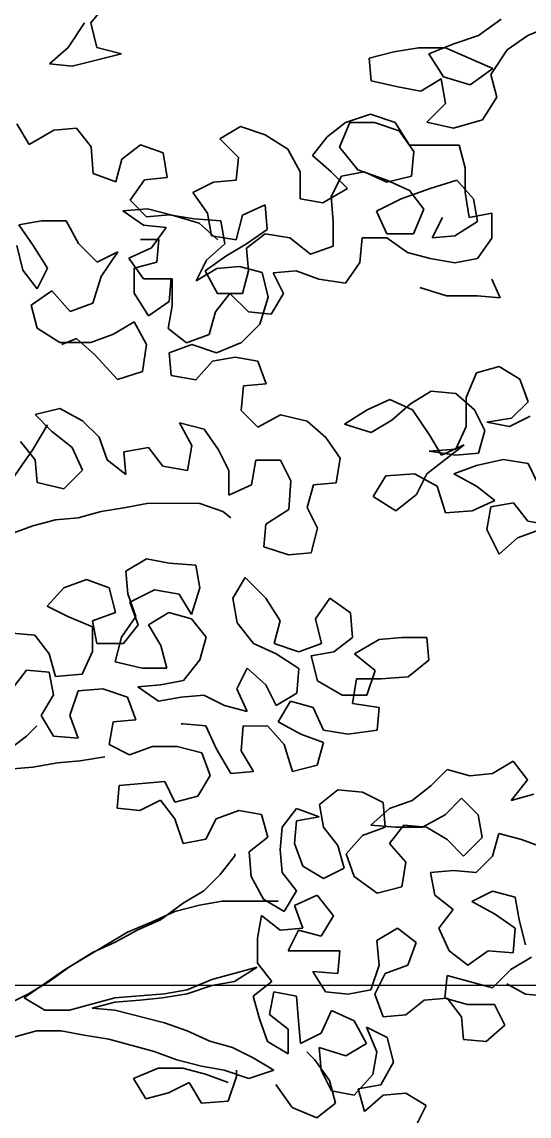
# Model space of a CAD drawing. Header units: millimetres. Extents: x 3675 to 7804, y -1257 to 3701.
# Drawn here: x 7089 to 7134.6, y -443.2 to -344.9 of the extents above; entities that cross this region are included whole.
import ezdxf

# ---------------------------------------------------------------- set-up
doc = ezdxf.new("R2010")
doc.units = ezdxf.units.MM
doc.layers.add('L-shrub', color=74, linetype='Continuous', lineweight=35)
doc.layers.add('VS - Vista', color=1, linetype='Continuous')

# ---------------------------------------------------------------- blocks, each defined once
blk = doc.blocks.new('a4')
for p, q in [((0.50427, 2.15993), (0.51355, 2.17125)), ((0.50118, 2.15993), (0.49293, 2.14758)), ((0.50735, 2.14757), (0.50427, 2.15993)), ((0.70918, 2.1618), (0.69785, 2.15358)), ((0.72256, 2.15355), (0.73492, 2.15869)), ((0.68549, 2.14947), (0.67312, 2.14433)), ((0.69785, 2.15358), (0.68549, 2.14947)), ((0.71225, 2.14635), (0.72256, 2.15355)), ((0.49293, 2.14758), (0.48366, 2.13936)), ((0.49498, 2.13832), (0.5197, 2.14447)), ((0.5197, 2.14447), (0.50735, 2.14757)), ((0.65562, 2.14538), (0.64326, 2.1423)), ((0.66798, 2.14742), (0.65562, 2.14538)), ((0.68136, 2.14741), (0.66798, 2.14742)), ((0.67312, 2.14433), (0.68032, 2.133)), ((0.70504, 2.13709), (0.68136, 2.14741)), ((0.70401, 2.13401), (0.71225, 2.14635)), ((0.48366, 2.13936), (0.49498, 2.13832)), ((0.64326, 2.1423), (0.64428, 2.13097)), ((0.66899, 2.1258), (0.67929, 2.13197)), ((0.67929, 2.13197), (0.68134, 2.11961)), ((0.68032, 2.133), (0.6937, 2.12887)), ((0.6937, 2.12887), (0.70504, 2.13709)), ((0.70708, 2.12268), (0.70401, 2.13401)), ((0.64428, 2.13097), (0.65766, 2.12787)), ((0.65766, 2.12787), (0.66899, 2.1258)), ((0.69987, 2.11136), (0.70708, 2.12268)), ((0.68134, 2.11961), (0.67206, 2.11035)), ((0.63153, 2.11013), (0.62226, 2.10293)), ((0.63359, 2.11013), (0.62843, 2.09778)), ((0.64389, 2.11424), (0.63153, 2.11013)), ((0.64595, 2.11012), (0.63359, 2.11013)), ((0.65624, 2.11011), (0.64389, 2.11424)), ((0.6583, 2.10599), (0.64595, 2.11012)), ((0.66344, 2.09878), (0.65624, 2.11011)), ((0.67206, 2.11035), (0.68545, 2.10725)), ((0.68545, 2.10725), (0.69987, 2.11136)), ((0.47351, 2.09908), (0.46735, 2.10939)), ((0.48588, 2.10628), (0.47351, 2.09908)), ((0.4972, 2.1073), (0.48588, 2.10628)), ((0.5044, 2.09803), (0.4972, 2.1073)), ((0.57902, 2.10812), (0.56871, 2.10195)), ((0.59137, 2.10399), (0.57902, 2.10812)), ((0.6655, 2.09568), (0.6583, 2.10599)), ((0.56871, 2.10195), (0.57797, 2.09268)), ((0.60269, 2.09677), (0.59137, 2.10399)), ((0.62226, 2.10293), (0.61504, 2.09367)), ((0.50542, 2.08464), (0.5044, 2.09803)), ((0.52912, 2.09903), (0.51984, 2.09183)), ((0.54044, 2.0949), (0.52912, 2.09903)), ((0.54249, 2.08255), (0.54044, 2.0949)), ((0.60886, 2.08544), (0.60269, 2.09677)), ((0.61504, 2.09367), (0.6243, 2.08543)), ((0.62843, 2.09778), (0.63769, 2.08644)), ((0.68815, 2.09875), (0.66344, 2.09878)), ((0.66446, 2.08333), (0.6655, 2.09568)), ((0.69123, 2.08742), (0.68815, 2.09875)), ((0.51984, 2.09183), (0.51674, 2.08051)), ((0.57797, 2.09268), (0.57693, 2.08135)), ((0.51674, 2.08051), (0.50542, 2.08464)), ((0.60884, 2.07205), (0.60886, 2.08544)), ((0.62429, 2.07307), (0.62945, 2.08336)), ((0.6243, 2.08543), (0.63253, 2.07718)), ((0.62945, 2.08336), (0.64078, 2.08541)), ((0.63769, 2.08644), (0.6521, 2.08128)), ((0.64078, 2.08541), (0.6521, 2.08025)), ((0.6521, 2.08025), (0.66446, 2.08333)), ((0.69122, 2.07507), (0.69123, 2.08742)), ((0.52394, 2.07124), (0.53116, 2.08153)), ((0.53116, 2.08153), (0.54249, 2.08255)), ((0.5656, 2.08033), (0.5553, 2.07519)), ((0.57693, 2.08135), (0.5656, 2.08033)), ((0.6521, 2.08128), (0.66342, 2.07612)), ((0.67372, 2.07714), (0.68711, 2.08125)), ((0.68711, 2.08125), (0.69534, 2.07197)), ((0.5553, 2.07519), (0.5625, 2.06489)), ((0.62017, 2.06998), (0.60884, 2.07205)), ((0.63253, 2.07718), (0.62017, 2.06998)), ((0.62531, 2.06071), (0.62429, 2.07307)), ((0.64694, 2.06584), (0.6593, 2.07201)), ((0.6593, 2.07201), (0.67372, 2.07714)), ((0.66342, 2.07612), (0.67062, 2.06685)), ((0.69327, 2.06271), (0.69122, 2.07507)), ((0.69534, 2.07197), (0.69739, 2.06065)), ((0.53264, 2.06697), (0.52028, 2.06596)), ((0.53217, 2.06299), (0.52394, 2.07124)), ((0.545, 2.06387), (0.53264, 2.06697)), ((0.58, 2.06384), (0.59134, 2.06898)), ((0.59134, 2.06898), (0.59235, 2.05662)), ((0.67062, 2.06685), (0.66546, 2.0545)), ((0.46833, 2.05893), (0.47966, 2.06098)), ((0.47966, 2.06098), (0.49201, 2.06097)), ((0.49201, 2.06097), (0.49818, 2.04964)), ((0.52028, 2.06596), (0.53058, 2.05874)), ((0.5435, 2.06401), (0.53217, 2.06299)), ((0.55586, 2.06194), (0.5435, 2.06401)), ((0.55838, 2.05974), (0.545, 2.06387)), ((0.56924, 2.0609), (0.55586, 2.06194)), ((0.5625, 2.06489), (0.56455, 2.05356)), ((0.57129, 2.04957), (0.56924, 2.0609)), ((0.5769, 2.05149), (0.58, 2.06384)), ((0.65207, 2.05451), (0.64694, 2.06584)), ((0.67472, 2.05243), (0.67988, 2.06272)), ((0.7046, 2.06476), (0.69327, 2.06271)), ((0.70459, 2.0524), (0.7046, 2.06476)), ((0.47553, 2.04863), (0.46833, 2.05893)), ((0.53058, 2.05874), (0.5419, 2.0577)), ((0.5419, 2.0577), (0.53468, 2.04741)), ((0.56764, 2.0515), (0.55838, 2.05974)), ((0.59235, 2.05662), (0.58205, 2.04943)), ((0.6253, 2.04836), (0.62531, 2.06071)), ((0.69739, 2.06065), (0.68605, 2.05345)), ((0.53834, 2.05166), (0.52907, 2.05167)), ((0.5373, 2.04033), (0.53834, 2.05166)), ((0.56455, 2.05356), (0.5769, 2.05149)), ((0.58205, 2.04737), (0.59132, 2.05456)), ((0.59132, 2.05456), (0.60368, 2.05249)), ((0.60368, 2.05249), (0.61397, 2.04425)), ((0.63867, 2.04011), (0.63972, 2.05246)), ((0.63972, 2.05246), (0.65207, 2.05245)), ((0.66546, 2.0545), (0.65207, 2.05451)), ((0.65207, 2.05245), (0.66236, 2.04523)), ((0.68605, 2.05345), (0.67472, 2.05243)), ((0.69737, 2.04211), (0.70459, 2.0524)), ((0.46729, 2.04864), (0.47037, 2.03628)), ((0.48273, 2.03729), (0.47553, 2.04863)), ((0.49818, 2.04964), (0.50744, 2.04036)), ((0.50744, 2.04036), (0.51774, 2.0455)), ((0.51774, 2.0455), (0.50949, 2.03315)), ((0.53468, 2.04741), (0.52335, 2.04227)), ((0.56201, 2.04134), (0.57129, 2.04957)), ((0.58205, 2.04943), (0.57175, 2.04326)), ((0.58307, 2.03604), (0.58205, 2.04737)), ((0.61397, 2.04425), (0.6253, 2.04836)), ((0.66236, 2.04523), (0.67369, 2.04213)), ((0.52335, 2.04227), (0.53055, 2.03197)), ((0.52597, 2.03726), (0.5373, 2.04033)), ((0.55686, 2.03105), (0.56201, 2.04134)), ((0.57175, 2.04326), (0.56144, 2.03606)), ((0.63146, 2.02982), (0.63867, 2.04011)), ((0.67369, 2.04213), (0.68604, 2.04006)), ((0.68604, 2.04006), (0.69737, 2.04211)), ((0.47037, 2.03628), (0.47757, 2.027)), ((0.47757, 2.027), (0.48273, 2.03729)), ((0.52596, 2.0249), (0.52597, 2.03726)), ((0.56716, 2.03722), (0.55686, 2.03105)), ((0.56144, 2.03606), (0.56761, 2.02473)), ((0.57849, 2.03824), (0.56716, 2.03722)), ((0.58981, 2.03514), (0.57849, 2.03824)), ((0.57997, 2.02471), (0.58307, 2.03604)), ((0.59289, 2.02278), (0.58981, 2.03514)), ((0.59542, 2.035), (0.60675, 2.03602)), ((0.60056, 2.0247), (0.59542, 2.035)), ((0.60675, 2.03602), (0.61807, 2.03189)), ((0.50949, 2.03315), (0.50536, 2.01977)), ((0.53055, 2.03197), (0.54497, 2.03195)), ((0.5445, 2.03209), (0.54346, 2.02076)), ((0.54497, 2.03195), (0.54495, 2.01857)), ((0.61807, 2.03189), (0.63146, 2.02982)), ((0.70868, 2.02254), (0.70457, 2.03181)), ((0.48477, 2.02597), (0.47447, 2.01877)), ((0.49403, 2.01566), (0.48477, 2.02597)), ((0.53316, 2.01357), (0.52596, 2.0249)), ((0.56657, 2.01546), (0.57379, 2.02472)), ((0.56761, 2.02473), (0.57997, 2.02471)), ((0.57379, 2.02472), (0.58305, 2.01544)), ((0.58876, 2.0094), (0.59289, 2.02278)), ((0.59437, 2.0144), (0.60056, 2.0247)), ((0.66852, 2.02772), (0.68191, 2.02359)), ((0.68191, 2.02359), (0.69735, 2.02358)), ((0.69735, 2.02358), (0.70868, 2.02254)), ((0.47447, 2.01877), (0.47755, 2.00744)), ((0.50536, 2.01977), (0.49403, 2.01566)), ((0.54346, 2.02076), (0.53316, 2.01357)), ((0.54495, 2.01857), (0.54288, 2.00724)), ((0.56347, 2.00414), (0.56657, 2.01546)), ((0.58305, 2.01544), (0.59437, 2.0144)), ((0.47755, 2.00744), (0.48887, 2.00022)), ((0.51564, 2.00431), (0.52595, 2.01048)), ((0.52595, 2.01048), (0.53212, 1.99915)), ((0.54288, 2.00724), (0.55214, 2.00003)), ((0.57948, 2.00014), (0.58876, 2.0094)), ((0.49711, 2.00227), (0.4899, 1.99919)), ((0.50637, 1.99403), (0.49711, 2.00227)), ((0.50431, 2.00021), (0.51564, 2.00431)), ((0.55214, 2.00003), (0.56347, 2.00414)), ((0.48887, 2.00022), (0.50431, 2.00021)), ((0.53212, 1.99915), (0.53004, 1.98577)), ((0.54344, 1.99502), (0.55477, 1.99913)), ((0.55477, 1.99913), (0.56712, 1.995)), ((0.56712, 1.995), (0.57948, 2.00014)), ((0.51768, 1.98166), (0.50637, 1.99403)), ((0.54446, 1.98369), (0.54344, 1.99502)), ((0.56506, 1.99088), (0.55681, 1.98162)), ((0.57639, 1.99293), (0.56506, 1.99088)), ((0.58771, 1.99086), (0.57639, 1.99293)), ((0.59182, 1.97953), (0.58771, 1.99086)), ((0.53004, 1.98577), (0.51768, 1.98166)), ((0.69173, 1.9727), (0.69689, 1.98505)), ((0.69689, 1.98505), (0.70822, 1.98813)), ((0.70822, 1.98813), (0.71851, 1.98194)), ((0.55681, 1.98162), (0.54446, 1.98369)), ((0.58049, 1.97851), (0.59182, 1.97953)), ((0.71851, 1.98194), (0.72262, 1.97061)), ((0.57945, 1.96616), (0.58049, 1.97851)), ((0.66393, 1.96964), (0.67423, 1.97581)), ((0.67423, 1.97581), (0.68658, 1.97477)), ((0.68658, 1.97477), (0.69584, 1.96652)), ((0.65363, 1.97171), (0.6423, 1.96657)), ((0.66495, 1.96655), (0.65363, 1.97171)), ((0.65465, 1.96141), (0.66393, 1.96964)), ((0.69172, 1.95829), (0.69173, 1.9727)), ((0.72262, 1.97061), (0.71437, 1.96238)), ((0.47648, 1.96419), (0.48884, 1.96727)), ((0.48471, 1.95595), (0.47648, 1.96419)), ((0.48884, 1.96727), (0.50016, 1.96108)), ((0.58768, 1.95791), (0.57945, 1.96616)), ((0.59901, 1.96408), (0.58768, 1.95791)), ((0.6124, 1.96098), (0.59901, 1.96408)), ((0.6423, 1.96657), (0.63097, 1.95937)), ((0.67318, 1.95418), (0.66495, 1.96655)), ((0.69584, 1.96652), (0.70098, 1.95622)), ((0.71334, 1.95827), (0.72364, 1.9634)), ((0.48265, 1.95904), (0.47543, 1.94669)), ((0.50016, 1.96108), (0.50839, 1.95284)), ((0.55472, 1.94868), (0.54855, 1.96001)), ((0.54855, 1.96001), (0.56091, 1.95691)), ((0.62165, 1.95273), (0.6124, 1.96098)), ((0.63097, 1.95937), (0.64435, 1.95524)), ((0.64435, 1.95524), (0.65465, 1.96141)), ((0.68656, 1.94696), (0.69172, 1.95829)), ((0.71437, 1.96238), (0.70202, 1.96034)), ((0.70202, 1.96034), (0.71334, 1.95827)), ((0.495, 1.9477), (0.48471, 1.95595)), ((0.50839, 1.95284), (0.5125, 1.94151)), ((0.56091, 1.95691), (0.56811, 1.9466)), ((0.62885, 1.94243), (0.62165, 1.95273)), ((0.67935, 1.94388), (0.67318, 1.95418)), ((0.70098, 1.95622), (0.69788, 1.94489)), ((0.47543, 1.94669), (0.461, 1.92611)), ((0.46926, 1.95081), (0.47646, 1.94154)), ((0.50014, 1.93637), (0.495, 1.9477)), ((0.52074, 1.94562), (0.5331, 1.94767)), ((0.5331, 1.94767), (0.5403, 1.93839)), ((0.55265, 1.93632), (0.55472, 1.94868)), ((0.56811, 1.9466), (0.57324, 1.9363)), ((0.67213, 1.93462), (0.69068, 1.94902)), ((0.67317, 1.94595), (0.68656, 1.94696)), ((0.69068, 1.94902), (0.67935, 1.94388)), ((0.47646, 1.94154), (0.47748, 1.93021)), ((0.5125, 1.94151), (0.52176, 1.93429)), ((0.52176, 1.93429), (0.52074, 1.94562)), ((0.58456, 1.92909), (0.58664, 1.94144)), ((0.58664, 1.94144), (0.59899, 1.94143)), ((0.59899, 1.94143), (0.60413, 1.93113)), ((0.62678, 1.93008), (0.62885, 1.94243)), ((0.68656, 1.94387), (0.67317, 1.94595)), ((0.69788, 1.94489), (0.68656, 1.94387)), ((0.71024, 1.94179), (0.69685, 1.93872)), ((0.72259, 1.93972), (0.71024, 1.94179)), ((0.49086, 1.92711), (0.50014, 1.93637)), ((0.5403, 1.93839), (0.55265, 1.93632)), ((0.57324, 1.9363), (0.57323, 1.92395)), ((0.69685, 1.93872), (0.68552, 1.93461)), ((0.72773, 1.92942), (0.72259, 1.93972)), ((0.47748, 1.93021), (0.49086, 1.92711)), ((0.60413, 1.93113), (0.60309, 1.91671)), ((0.61546, 1.92906), (0.62678, 1.93008)), ((0.65154, 1.93361), (0.64535, 1.92332)), ((0.66595, 1.93463), (0.65154, 1.93361)), ((0.67727, 1.92844), (0.66595, 1.93463)), ((0.66697, 1.92433), (0.67213, 1.93462)), ((0.68552, 1.93461), (0.69684, 1.92842)), ((0.57323, 1.92395), (0.58456, 1.92909)), ((0.61236, 1.91773), (0.61546, 1.92906)), ((0.65667, 1.9161), (0.66697, 1.92433)), ((0.68138, 1.91505), (0.67727, 1.92844)), ((0.69684, 1.92842), (0.7061, 1.9212)), ((0.52174, 1.91782), (0.53307, 1.91987)), ((0.53307, 1.91987), (0.55881, 1.91984)), ((0.55881, 1.91984), (0.57014, 1.91571)), ((0.64535, 1.92332), (0.65667, 1.9161)), ((0.7061, 1.9212), (0.69477, 1.91607)), ((0.70404, 1.91812), (0.71537, 1.92017)), ((0.71537, 1.92017), (0.72256, 1.91089)), ((0.49806, 1.91269), (0.50939, 1.91577)), ((0.50939, 1.91577), (0.52174, 1.91782)), ((0.57014, 1.91571), (0.57425, 1.91262)), ((0.60309, 1.91671), (0.59175, 1.90951)), ((0.61749, 1.90743), (0.61236, 1.91773)), ((0.69477, 1.91607), (0.68138, 1.91505)), ((0.70197, 1.90679), (0.70404, 1.91812)), ((0.46407, 1.90448), (0.4754, 1.90859)), ((0.4754, 1.90859), (0.48673, 1.91167)), ((0.48673, 1.91167), (0.49806, 1.91269)), ((0.59175, 1.90951), (0.59071, 1.89819)), ((0.72256, 1.91089), (0.73492, 1.90882)), ((0.61439, 1.89508), (0.61749, 1.90743)), ((0.70813, 1.89443), (0.70197, 1.90679)), ((0.71741, 1.90266), (0.70813, 1.89443)), ((0.72874, 1.90677), (0.71741, 1.90266)), ((0.59071, 1.89819), (0.60307, 1.89406)), ((0.53202, 1.89206), (0.52171, 1.8859)), ((0.54334, 1.89), (0.53202, 1.89206)), ((0.60307, 1.89406), (0.61439, 1.89508)), ((0.55673, 1.88895), (0.54334, 1.89)), ((0.55878, 1.87762), (0.55673, 1.88895)), ((0.49082, 1.87769), (0.50215, 1.8818)), ((0.50215, 1.8818), (0.51347, 1.87767)), ((0.52171, 1.8859), (0.52273, 1.87457)), ((0.57525, 1.87246), (0.58143, 1.88275)), ((0.58143, 1.88275), (0.59172, 1.87245)), ((0.48257, 1.86843), (0.49082, 1.87769)), ((0.51347, 1.87767), (0.51655, 1.86531)), ((0.52376, 1.87045), (0.53612, 1.87662)), ((0.53612, 1.87662), (0.54848, 1.87455)), ((0.55464, 1.86424), (0.55878, 1.87762)), ((0.52273, 1.87457), (0.52684, 1.86324)), ((0.52787, 1.85912), (0.52376, 1.87045)), ((0.54848, 1.87455), (0.55464, 1.86424)), ((0.57729, 1.8601), (0.57525, 1.87246)), ((0.59172, 1.87245), (0.59892, 1.86111)), ((0.61642, 1.86213), (0.62364, 1.87242)), ((0.62364, 1.87242), (0.63393, 1.8652)), ((0.49286, 1.86327), (0.48257, 1.86843)), ((0.51655, 1.86531), (0.50522, 1.8612)), ((0.53302, 1.85911), (0.54332, 1.86528)), ((0.54332, 1.86528), (0.55464, 1.86218)), ((0.63393, 1.8652), (0.63495, 1.85284)), ((0.50521, 1.85811), (0.49286, 1.86327)), ((0.50522, 1.8612), (0.50727, 1.84987)), ((0.52684, 1.86324), (0.51963, 1.85295)), ((0.52065, 1.84986), (0.52787, 1.85912)), ((0.53919, 1.84881), (0.53302, 1.85911)), ((0.55464, 1.86218), (0.56184, 1.85291)), ((0.58552, 1.8498), (0.57729, 1.8601)), ((0.59892, 1.86111), (0.59582, 1.84979)), ((0.6195, 1.84977), (0.61642, 1.86213)), ((0.46505, 1.85506), (0.47638, 1.85402)), ((0.47638, 1.85402), (0.48358, 1.84474)), ((0.5052, 1.84575), (0.50521, 1.85811)), ((0.50727, 1.84987), (0.52065, 1.84986)), ((0.51963, 1.85295), (0.51652, 1.84059)), ((0.54226, 1.83748), (0.53919, 1.84881)), ((0.56184, 1.85291), (0.55874, 1.84159)), ((0.59684, 1.84464), (0.58552, 1.8498)), ((0.59582, 1.84979), (0.60817, 1.84566)), ((0.60817, 1.84566), (0.6195, 1.84977)), ((0.63495, 1.85284), (0.62568, 1.84564)), ((0.63597, 1.8446), (0.64833, 1.8518)), ((0.64833, 1.8518), (0.65966, 1.85282)), ((0.65966, 1.85282), (0.67202, 1.85281)), ((0.67202, 1.85281), (0.67304, 1.84148)), ((0.48358, 1.84474), (0.48666, 1.83341)), ((0.50004, 1.83443), (0.5052, 1.84575)), ((0.60816, 1.83742), (0.59684, 1.84464)), ((0.62568, 1.84564), (0.61435, 1.84359)), ((0.61435, 1.84359), (0.61742, 1.83124)), ((0.64626, 1.83636), (0.63597, 1.8446)), ((0.51652, 1.84059), (0.52991, 1.83749)), ((0.52991, 1.83749), (0.54226, 1.83748)), ((0.55874, 1.84159), (0.5505, 1.8313)), ((0.57726, 1.82715), (0.58242, 1.83745)), ((0.58242, 1.83745), (0.59168, 1.8292)), ((0.60712, 1.82507), (0.60816, 1.83742)), ((0.67304, 1.84148), (0.66273, 1.83325)), ((0.47224, 1.83652), (0.46503, 1.82726)), ((0.48357, 1.83548), (0.47224, 1.83652)), ((0.48562, 1.82415), (0.48357, 1.83548)), ((0.48666, 1.83341), (0.50004, 1.83443)), ((0.5505, 1.8313), (0.53917, 1.82925)), ((0.63699, 1.83225), (0.63492, 1.81989)), ((0.64935, 1.83224), (0.63699, 1.83225)), ((0.64213, 1.82401), (0.64626, 1.83636)), ((0.66273, 1.83325), (0.64935, 1.83224)), ((0.49798, 1.8262), (0.49385, 1.81384)), ((0.51033, 1.82721), (0.49798, 1.8262)), ((0.52269, 1.82308), (0.51033, 1.82721)), ((0.53917, 1.82925), (0.52784, 1.82823)), ((0.52784, 1.82823), (0.53813, 1.82101)), ((0.5824, 1.81582), (0.57726, 1.82715)), ((0.59168, 1.8292), (0.59682, 1.8189)), ((0.61742, 1.83124), (0.62977, 1.82402)), ((0.47943, 1.81386), (0.48562, 1.82415)), ((0.5268, 1.81175), (0.52269, 1.82308)), ((0.53813, 1.82101), (0.54946, 1.82306)), ((0.54946, 1.82306), (0.56079, 1.82408)), ((0.56079, 1.82408), (0.57108, 1.81892)), ((0.59682, 1.8189), (0.60712, 1.82507)), ((0.60403, 1.82095), (0.59784, 1.81066)), ((0.61535, 1.81785), (0.60403, 1.82095)), ((0.62977, 1.82402), (0.64213, 1.82401)), ((0.57108, 1.81892), (0.5824, 1.81582)), ((0.62049, 1.80652), (0.61535, 1.81785)), ((0.63492, 1.81989), (0.6483, 1.81782)), ((0.6483, 1.81782), (0.64726, 1.8065)), ((0.4856, 1.80355), (0.47943, 1.81386)), ((0.49385, 1.81384), (0.49796, 1.80251)), ((0.5134, 1.79941), (0.51547, 1.81074)), ((0.51547, 1.81074), (0.5268, 1.81175)), ((0.55048, 1.80967), (0.54945, 1.80967)), ((0.5618, 1.80863), (0.55048, 1.80967)), ((0.59784, 1.81066), (0.60916, 1.80447)), ((0.47221, 1.80357), (0.47737, 1.80871)), ((0.56694, 1.7973), (0.5618, 1.80863)), ((0.58034, 1.80862), (0.57929, 1.79626)), ((0.59269, 1.80861), (0.58034, 1.80862)), ((0.60092, 1.79933), (0.59269, 1.80861)), ((0.60916, 1.80447), (0.62049, 1.80034)), ((0.63285, 1.80445), (0.62049, 1.80652)), ((0.64726, 1.8065), (0.63285, 1.80445)), ((0.46294, 1.79637), (0.47221, 1.80357)), ((0.49796, 1.80251), (0.4856, 1.80355)), ((0.52369, 1.79425), (0.5134, 1.79941)), ((0.60503, 1.78594), (0.60092, 1.79933)), ((0.62049, 1.80034), (0.61739, 1.78902)), ((0.51133, 1.79323), (0.49897, 1.79119)), ((0.53502, 1.79836), (0.52369, 1.79425)), ((0.54738, 1.79835), (0.53502, 1.79836)), ((0.55973, 1.79525), (0.54738, 1.79835)), ((0.56384, 1.78392), (0.55973, 1.79525)), ((0.57414, 1.78494), (0.56694, 1.7973)), ((0.57929, 1.79626), (0.58546, 1.78596)), ((0.47529, 1.78812), (0.45263, 1.78608)), ((0.48765, 1.79017), (0.47529, 1.78812)), ((0.49897, 1.79119), (0.48765, 1.79017)), ((0.61739, 1.78902), (0.60503, 1.78594)), ((0.71521, 1.79099), (0.70491, 1.78482)), ((0.72241, 1.78171), (0.71521, 1.79099)), ((0.55765, 1.77363), (0.56384, 1.78392)), ((0.58546, 1.78596), (0.57414, 1.78494)), ((0.68225, 1.7869), (0.67401, 1.77867)), ((0.69358, 1.7838), (0.68225, 1.7869)), ((0.70491, 1.78482), (0.69358, 1.7838)), ((0.51749, 1.76749), (0.51853, 1.77881)), ((0.51853, 1.77881), (0.54118, 1.78085)), ((0.54118, 1.78085), (0.54632, 1.77055)), ((0.62767, 1.77665), (0.6184, 1.76945)), ((0.64003, 1.77561), (0.62767, 1.77665)), ((0.67401, 1.77867), (0.66474, 1.77147)), ((0.71416, 1.77143), (0.72241, 1.78171)), ((0.53911, 1.77159), (0.52881, 1.76645)), ((0.54631, 1.76231), (0.53911, 1.77159)), ((0.54632, 1.77055), (0.55765, 1.77363)), ((0.65032, 1.77045), (0.64003, 1.77561)), ((0.66474, 1.77147), (0.65341, 1.76736)), ((0.6812, 1.76425), (0.68945, 1.77248)), ((0.68945, 1.77248), (0.69768, 1.76423)), ((0.72549, 1.7745), (0.71416, 1.77143)), ((0.52881, 1.76645), (0.51749, 1.76749)), ((0.57824, 1.7664), (0.56691, 1.76229)), ((0.58956, 1.76433), (0.57824, 1.7664)), ((0.60707, 1.7674), (0.59985, 1.75814)), ((0.61839, 1.76328), (0.60707, 1.7674)), ((0.6184, 1.76945), (0.62045, 1.75813)), ((0.65341, 1.76736), (0.64413, 1.75913)), ((0.65134, 1.7581), (0.65032, 1.77045)), ((0.55042, 1.74995), (0.54631, 1.76231)), ((0.56691, 1.76229), (0.56175, 1.752)), ((0.59264, 1.753), (0.58956, 1.76433)), ((0.60602, 1.7499), (0.60706, 1.76123)), ((0.60706, 1.76123), (0.61839, 1.76328)), ((0.66987, 1.75808), (0.6812, 1.76425)), ((0.69768, 1.76423), (0.69973, 1.7529)), ((0.59985, 1.75814), (0.59881, 1.74682)), ((0.62045, 1.75813), (0.62765, 1.74885)), ((0.64001, 1.75399), (0.65134, 1.7581)), ((0.64413, 1.75913), (0.65649, 1.75809)), ((0.66061, 1.75912), (0.65339, 1.74986)), ((0.65649, 1.75809), (0.66987, 1.75808)), ((0.67193, 1.75808), (0.66061, 1.75912)), ((0.68222, 1.75189), (0.67193, 1.75808)), ((0.70487, 1.74363), (0.70797, 1.75496)), ((0.70797, 1.75496), (0.71929, 1.75186)), ((0.56175, 1.752), (0.55042, 1.74995)), ((0.58337, 1.7458), (0.59264, 1.753)), ((0.61013, 1.73857), (0.60602, 1.7499)), ((0.63176, 1.74473), (0.64001, 1.75399)), ((0.65339, 1.74986), (0.66162, 1.74058)), ((0.69045, 1.74365), (0.68222, 1.75189)), ((0.69973, 1.7529), (0.69045, 1.74365)), ((0.71929, 1.75186), (0.73061, 1.74773)), ((0.57616, 1.74375), (0.57616, 1.74478)), ((0.58439, 1.73345), (0.58337, 1.7458)), ((0.59881, 1.74682), (0.59983, 1.73549)), ((0.62765, 1.74885), (0.63072, 1.73752)), ((0.63587, 1.7334), (0.63176, 1.74473)), ((0.56894, 1.73449), (0.57616, 1.74375)), ((0.62042, 1.73238), (0.61013, 1.73857)), ((0.66162, 1.74058), (0.65955, 1.72823)), ((0.69662, 1.7354), (0.70487, 1.74363)), ((0.5607, 1.72626), (0.56894, 1.73449)), ((0.59055, 1.72211), (0.58439, 1.73345)), ((0.59983, 1.73549), (0.60703, 1.72622)), ((0.63072, 1.73752), (0.62042, 1.73238)), ((0.64719, 1.72515), (0.63587, 1.7334)), ((0.67397, 1.73542), (0.6853, 1.73644)), ((0.67602, 1.7241), (0.67397, 1.73542)), ((0.6853, 1.73644), (0.69662, 1.7354)), ((0.65955, 1.72823), (0.64719, 1.72515)), ((0.55039, 1.72009), (0.5607, 1.72626)), ((0.60084, 1.71593), (0.59055, 1.72211)), ((0.60703, 1.72622), (0.60084, 1.71593)), ((0.606, 1.71901), (0.61733, 1.72415)), ((0.61733, 1.72415), (0.62555, 1.71384)), ((0.68528, 1.71688), (0.67602, 1.7241)), ((0.70485, 1.72613), (0.69455, 1.72099)), ((0.71618, 1.72303), (0.70485, 1.72613)), ((0.71822, 1.7117), (0.71618, 1.72303)), ((0.53906, 1.71186), (0.55039, 1.72009)), ((0.55863, 1.71905), (0.54627, 1.71598)), ((0.56996, 1.7211), (0.55863, 1.71905)), ((0.59776, 1.72108), (0.56996, 1.7211)), ((0.6101, 1.70768), (0.606, 1.71901)), ((0.67806, 1.70762), (0.68528, 1.71688)), ((0.69455, 1.72099), (0.70587, 1.7148)), ((0.52773, 1.70673), (0.53906, 1.71186)), ((0.54627, 1.71598), (0.53494, 1.71084)), ((0.58745, 1.70255), (0.58952, 1.71388)), ((0.58952, 1.71388), (0.59878, 1.70666)), ((0.62555, 1.71384), (0.61937, 1.70355)), ((0.70587, 1.7148), (0.71616, 1.70758)), ((0.7213, 1.69934), (0.71822, 1.7117)), ((0.52258, 1.7057), (0.49167, 1.6872)), ((0.5164, 1.70056), (0.52773, 1.70673)), ((0.53494, 1.71084), (0.52258, 1.7057)), ((0.59878, 1.70666), (0.6101, 1.70768)), ((0.60804, 1.70665), (0.60289, 1.69636)), ((0.61937, 1.70355), (0.60804, 1.70665)), ((0.64717, 1.70147), (0.65747, 1.70764)), ((0.65747, 1.70764), (0.66673, 1.70042)), ((0.6832, 1.69629), (0.67806, 1.70762)), ((0.71616, 1.70758), (0.71512, 1.69523)), ((0.50507, 1.69542), (0.5164, 1.70056)), ((0.58744, 1.6902), (0.58745, 1.70255)), ((0.64819, 1.68911), (0.64717, 1.70147)), ((0.66673, 1.70042), (0.6626, 1.6891)), ((0.49373, 1.68822), (0.50507, 1.69542)), ((0.60289, 1.69636), (0.62863, 1.69634)), ((0.62863, 1.69634), (0.62759, 1.68501)), ((0.69246, 1.68907), (0.6832, 1.69629)), ((0.70276, 1.69627), (0.69246, 1.68907)), ((0.71512, 1.69523), (0.70276, 1.69627)), ((0.59463, 1.68092), (0.58744, 1.6902)), ((0.71408, 1.68699), (0.72439, 1.69316)), ((0.49167, 1.6872), (0.47107, 1.6728)), ((0.48343, 1.68102), (0.49373, 1.68822)), ((0.56477, 1.68198), (0.58743, 1.68814)), ((0.58743, 1.68814), (0.5761, 1.68094)), ((0.62759, 1.68501), (0.61523, 1.68605)), ((0.61523, 1.68605), (0.6214, 1.67575)), ((0.64406, 1.67676), (0.64819, 1.68911)), ((0.65127, 1.68499), (0.64611, 1.6747)), ((0.6626, 1.6891), (0.65127, 1.68499)), ((0.68112, 1.67261), (0.68216, 1.68393)), ((0.68216, 1.68393), (0.70481, 1.67773)), ((0.70481, 1.67773), (0.71408, 1.68699)), ((0.47313, 1.67486), (0.48343, 1.68102)), ((0.55241, 1.67684), (0.56477, 1.68198)), ((0.56477, 1.67889), (0.55241, 1.67478)), ((0.5761, 1.68094), (0.56477, 1.67889)), ((0.58536, 1.67372), (0.59463, 1.68092)), ((0.72128, 1.67463), (0.71202, 1.67979)), ((0.46283, 1.66972), (0.47313, 1.67486)), ((0.47107, 1.6728), (0.48136, 1.66661)), ((0.49371, 1.6666), (0.51637, 1.67276)), ((0.51637, 1.67276), (0.54109, 1.67479)), ((0.55241, 1.67478), (0.54005, 1.67274)), ((0.54109, 1.67479), (0.55241, 1.67684)), ((0.58844, 1.66239), (0.58536, 1.67372)), ((0.59566, 1.67577), (0.59359, 1.66445)), ((0.60698, 1.6737), (0.59566, 1.67577)), ((0.608, 1.66135), (0.60698, 1.6737)), ((0.6214, 1.67575), (0.63273, 1.67471)), ((0.63273, 1.67471), (0.64406, 1.67676)), ((0.64611, 1.6747), (0.65022, 1.66337)), ((0.7326, 1.67359), (0.72128, 1.67463)), ((0.51637, 1.6707), (0.50504, 1.66762)), ((0.50504, 1.66762), (0.51637, 1.66658)), ((0.52873, 1.67172), (0.51637, 1.6707)), ((0.54005, 1.67274), (0.52873, 1.67172)), ((0.66155, 1.66439), (0.67082, 1.67159)), ((0.67082, 1.67159), (0.68215, 1.67261)), ((0.69244, 1.66951), (0.68112, 1.67261)), ((0.68215, 1.67261), (0.68935, 1.66333)), ((0.70583, 1.66949), (0.69244, 1.66951)), ((0.71097, 1.65919), (0.70583, 1.66949)), ((0.48136, 1.66661), (0.49371, 1.6666)), ((0.51637, 1.66658), (0.54107, 1.66038)), ((0.59255, 1.65106), (0.58844, 1.66239)), ((0.59359, 1.66445), (0.60285, 1.65723)), ((0.62448, 1.66648), (0.61932, 1.65516)), ((0.6358, 1.66132), (0.62448, 1.66648)), ((0.65022, 1.66337), (0.66155, 1.66439)), ((0.68935, 1.66333), (0.69037, 1.652)), ((0.54107, 1.66038), (0.55239, 1.65625)), ((0.60285, 1.65723), (0.60284, 1.64488)), ((0.60902, 1.65002), (0.608, 1.66135)), ((0.64197, 1.64999), (0.6358, 1.66132)), ((0.65227, 1.65307), (0.64198, 1.65823)), ((0.64198, 1.65823), (0.64712, 1.64587)), ((0.70169, 1.65096), (0.71097, 1.65919)), ((0.47723, 1.65632), (0.4659, 1.65324)), ((0.48958, 1.65631), (0.47723, 1.65632)), ((0.50091, 1.65424), (0.48958, 1.65631)), ((0.51326, 1.65217), (0.50091, 1.65424)), ((0.53591, 1.64597), (0.51326, 1.65217)), ((0.55239, 1.65625), (0.56372, 1.65109)), ((0.56372, 1.65109), (0.57504, 1.64799)), ((0.60284, 1.64488), (0.59255, 1.65106)), ((0.61932, 1.65516), (0.60902, 1.65002)), ((0.65535, 1.64071), (0.65227, 1.65307)), ((0.69037, 1.652), (0.70169, 1.65096)), ((0.54723, 1.64184), (0.53591, 1.64597)), ((0.57504, 1.64799), (0.58533, 1.64283)), ((0.61622, 1.64178), (0.61211, 1.6459)), ((0.61931, 1.63662), (0.61829, 1.64795)), ((0.61829, 1.64795), (0.63167, 1.64382)), ((0.63167, 1.64382), (0.64197, 1.64999)), ((0.64712, 1.64587), (0.64505, 1.63454)), ((0.55959, 1.63874), (0.54723, 1.64184)), ((0.58533, 1.64283), (0.59562, 1.63665)), ((0.62342, 1.63147), (0.61622, 1.64178)), ((0.64916, 1.62939), (0.65535, 1.64071)), ((0.53796, 1.63773), (0.5256, 1.63259)), ((0.55032, 1.63772), (0.53796, 1.63773)), ((0.56164, 1.63462), (0.55032, 1.63772)), ((0.57091, 1.63667), (0.55959, 1.63874)), ((0.57296, 1.63049), (0.56164, 1.63462)), ((0.58326, 1.63254), (0.57091, 1.63667)), ((0.57709, 1.63357), (0.57709, 1.63666)), ((0.59562, 1.63665), (0.58326, 1.63254)), ((0.62445, 1.62632), (0.61931, 1.63662)), ((0.64505, 1.63454), (0.63577, 1.62425)), ((0.5256, 1.63259), (0.53177, 1.62229)), ((0.5431, 1.62537), (0.5534, 1.63051)), ((0.5534, 1.63051), (0.55957, 1.6202)), ((0.57296, 1.62122), (0.57709, 1.63357)), ((0.59665, 1.62944), (0.60487, 1.6181)), ((0.6265, 1.62014), (0.62342, 1.63147)), ((0.63783, 1.62734), (0.64916, 1.62939)), ((0.53177, 1.62229), (0.5431, 1.62537)), ((0.63577, 1.62425), (0.62445, 1.62632)), ((0.64091, 1.61601), (0.63783, 1.62734)), ((0.65019, 1.62424), (0.64091, 1.61601)), ((0.66151, 1.62526), (0.65019, 1.62424)), ((0.6718, 1.61907), (0.66151, 1.62526)), ((0.55957, 1.6202), (0.57296, 1.62122)), ((0.60487, 1.6181), (0.61723, 1.61294)), ((0.61723, 1.61294), (0.6265, 1.62014)), ((0.66665, 1.60878), (0.6718, 1.61907))]:
    blk.add_line(p, q)
blk = doc.blocks.new('A$C11BA3BBE')
at = {"xscale": 1.757985580985007, "yscale": 1.757985580985007, "zscale": 1.757985580985007}
blk.add_blockref('a4', (1.78927, 0), dxfattribs=at)

msp = doc.modelspace()

# ---------------------------------------------------------------- linework, layer by layer
at = {"layer": 'VS - Vista'}
msp.add_line((6108.142, -431.4), (7158.142, -431.4), dxfattribs=at)

# ---------------------------------------------------------------- block references
at = {"layer": 'L-shrub', "xscale": 102.2617952794016, "yscale": 102.2617952794016, "zscale": 102.2617952794016}
msp.add_blockref('A$C11BA3BBE', (6821.59, -733.27), dxfattribs=at)

doc.saveas('drawing.dxf')
